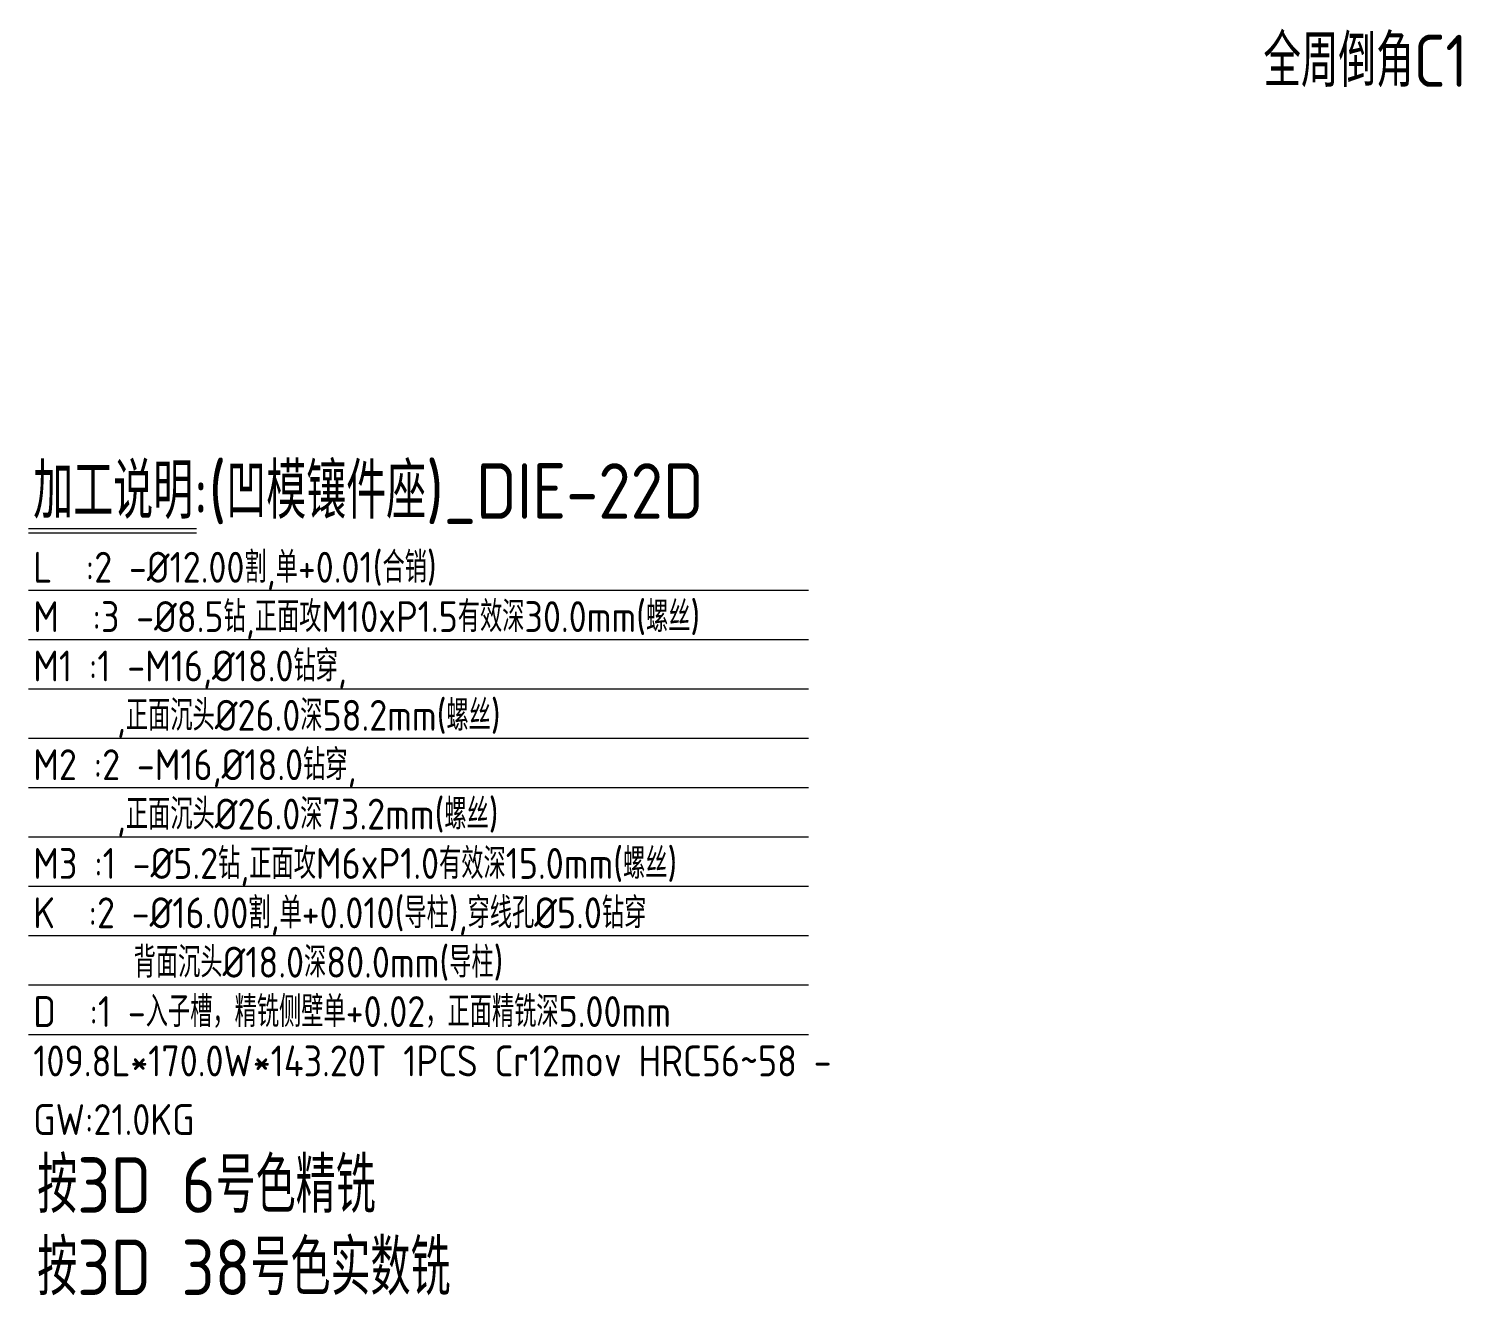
# Model space of a CAD drawing. Header units: millimetres. Extents: x 16399 to 17437, y 34813 to 35346.
# Drawn here: x 16972.4 to 17436.8, y 34935.2 to 35345.7 of the extents above; entities that cross this region are included whole.
import ezdxf

# ---------------------------------------------------------------- set-up
doc = ezdxf.new("R2010")
doc.units = ezdxf.units.MM
doc.layers.add('DIM', color=4, linetype='Continuous', lineweight=20)
doc.styles.add('gbenor', font='gbenor.shx', dxfattribs={"bigfont": 'gbcbig.shx'})

msp = doc.modelspace()

# ---------------------------------------------------------------- linework, layer by layer
at = {"layer": 'DIM', "color": 8, "linetype": 'Continuous', "lineweight": 5}
for p, q in [((16972.441, 35183.737), (17026.873, 35183.737)), ((16972.441, 35182.237), (17026.873, 35182.237)), ((16972.441, 35163.737), (17225.161, 35163.737)), ((16972.441, 35147.737), (17225.161, 35147.737)), ((16972.441, 35131.737), (17225.161, 35131.737)), ((16972.441, 35115.737), (17225.161, 35115.737)), ((16972.441, 35099.737), (17225.161, 35099.737)), ((16972.441, 35083.737), (17225.161, 35083.737)), ((16972.441, 35067.737), (17225.161, 35067.737)), ((16972.441, 35051.737), (17225.161, 35051.737)), ((16972.441, 35035.737), (17225.161, 35035.737)), ((16972.441, 35019.737), (17225.161, 35019.737))]:
    msp.add_line(p, q, dxfattribs=at)

# ---------------------------------------------------------------- texts
at = {"layer": 'DIM', "color": 6, "lineweight": 5, "style": 'gbenor'}
msp.add_text('全周倒角C1', height=16.9, dxfattribs=at).set_placement((17372.595, 35326.808))
at = {"layer": 'DIM', "color": 4, "lineweight": 5, "style": 'gbenor'}
for s, height, p in [('加工说明:(凹模镶件座)_DIE-22D', 18, (16973.923, 35186.844)), ('M  :3 -%%c8.5钻,正面攻M10xP1.5有效深30.0mm(螺丝)', 10, (16973.941, 35150.13)), ('M1 :1 -M16,%%c18.0钻穿,', 10, (16973.941, 35134.13)), ('     ,正面沉头%%c26.0深58.2mm(螺丝)', 10, (16973.941, 35118.13)), ('M2 :2 -M16,%%c18.0钻穿,', 10, (16973.941, 35102.13)), ('     ,正面沉头%%c26.0深73.2mm(螺丝)', 10, (16973.941, 35086.13)), ('M3 :1 -%%c5.2钻,正面攻M6xP1.0有效深15.0mm(螺丝)', 10, (16973.941, 35070.13)), ('      背面沉头%%C18.0深80.0mm(导柱)', 10, (16973.941, 35038.13)), ('109.8L*170.0W*143.20T 1PCS Cr12mov HRC56~58 -', 10, (16973.941, 35006.13)), ('GW:21.0KG', 10, (16973.941, 34987.13))]:
    msp.add_text(s, height=height, dxfattribs=at).set_placement(p)
at = {"layer": 'DIM', "color": 1, "lineweight": 5, "style": 'gbenor'}
for s, p in [('L  :2 -%%c12.00割,单+0.01(合销)', (16973.941, 35166.13)), ('K  :2 -%%C16.00割,单+0.010(导柱),穿线孔%%C5.0钻穿', (16973.941, 35054.13))]:
    msp.add_text(s, height=10, dxfattribs=at).set_placement(p)
at = {"layer": 'DIM', "color": 2, "lineweight": 5, "style": 'gbenor'}
for s, height, p in [('D  :1 -入子槽，精铣侧壁单+0.02，正面精铣深5.00mm', 10, (16973.941, 35022.13)), ('按3D 6号色精铣', 18, (16975.232, 34961.889)), ('按3D 38号色实数铣', 18, (16975.232, 34935.217))]:
    msp.add_text(s, height=height, dxfattribs=at).set_placement(p)

doc.saveas('drawing.dxf')
